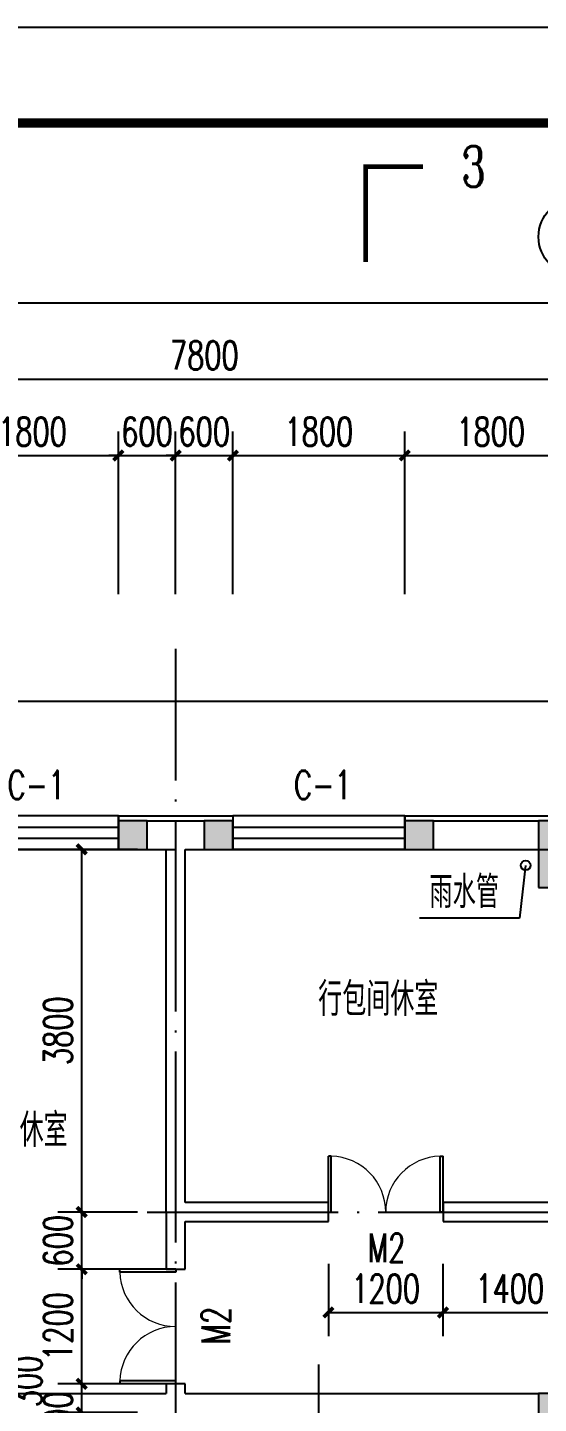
# Model space of a CAD drawing. Extents: x 63793 to 231107, y 20849 to 337643.
# Drawn here: x 182848 to 188199, y 235825 to 250242 of the extents above; entities that cross this region are included whole.
import ezdxf
from ezdxf.enums import TextEntityAlignment as Align

# ---------------------------------------------------------------- set-up
doc = ezdxf.new("R2010")
doc.units = 0
doc.header["$LTSCALE"] = 1000
doc.header["$MEASUREMENT"] = 0
doc.linetypes.add('DASH', pattern=[0.35, 0.25, -0.1])
doc.linetypes.add('DOTE', pattern=[2.42, 2, -0.2, 0.02, -0.2])
for name, color, linetype in [('AXIS', 3, 'Continuous'), ('AXIS_TEXT', 7, 'Continuous'), ('COLUMN', 2, 'Continuous'), ('DIM_LEAD', 3, 'Continuous'), ('DIM_SYMB', 3, 'Continuous'), ('DOTE', 1, 'DOTE'), ('PUB_DIM', 3, 'Continuous'), ('PUB_HATCH', 8, 'Continuous'), ('PUB_TEXT', 7, 'Continuous'), ('PUB_TITLE', 4, 'Continuous'), ('SURFACE', 6, 'Continuous'), ('WALL', 2, 'Continuous'), ('WINDOW', 4, 'Continuous'), ('WINDOW_TEXT', 7, 'Continuous'), ('新块$0$2D_ROOF', 144, 'Continuous')]:
    doc.layers.add(name, color=color, linetype=linetype)
doc.styles.add('_TCH_AXIS', font='COMPLEX', dxfattribs={"bigfont": 'GBCBIG'})
doc.styles.add('_TCH_DIM', font='SIMPLEX', dxfattribs={"bigfont": 'GBCBIG'})
doc.styles.add('_TCH_DIM_T3', font='SIMPLEX', dxfattribs={"width": 0.705882, "bigfont": 'GBCBIG'})
doc.styles.add('_TCH_LABEL', font='COMPLEX', dxfattribs={"bigfont": 'GBCBIG'})
doc.styles.add('_TCH_WINDOW', font='SIMPLEX', dxfattribs={"height": 3.5, "bigfont": 'GBCBIG'})
doc.styles.add('COMPLEX', font='COMPLEX')
doc.styles.get("Standard").update_dxf_attribs({"font": 'gbenor.shx', "bigfont": 'gbcbig.shx'})
doc.dimstyles.new('_TCH_ARCH&&100', dxfattribs={"dimtxt": 297.5, "dimasz": 100, "dimexe": 250, "dimexo": 300, "dimgap": 100, "dimtad": 1, "dimdec": 0, "dimzin": 0, "dimdsep": 46, "dimtxsty": '_TCH_DIM_T3', "dimblk": 'ARCHTICK', "dimcen": 0.09, "dimclrt": 7, "dimazin": 2, "dimtfac": 1, "dimtdec": 0, "dimtix": 1, "dimtmove": 2, "dimatfit": 3, "dimfxl": 0, "dimtolj": 1, "dimtzin": 0, "dimarcsym": 0})

# ---------------------------------------------------------------- blocks, each defined once
blk = doc.blocks.new('_ArchTick')
at = {"color": 0, "linetype": 'ByBlock', "const_width": 0.4}
blk.add_lwpolyline([(-0.5, -0.5), (0.5, 0.5)], dxfattribs=at)
blk = doc.blocks.new('*D1253')
at = {"layer": 'Defpoints', "color": 0, "transparency": 16777216}
for p in [(183415, 241631), (184299, 241631), (184299, 237831)]:
    blk.add_point(p, dxfattribs=at)
at = {"layer": 'PUB_DIM', "color": 0, "lineweight": -2, "transparency": 16777216}
for p, q in [((183999, 241631), (183165, 241631)), ((183415, 237831), (183415, 241631)), ((183999, 237831), (183165, 237831))]:
    blk.add_line(p, q, dxfattribs=at)
at = {"layer": 'PUB_DIM', "color": 0, "lineweight": -2, "transparency": 16777216, "xscale": 100, "yscale": 100, "zscale": 100}
for p, rotation in [((183415, 241631), 90), ((183415, 237831), 270)]:
    blk.add_blockref('_ArchTick', p, dxfattribs=dict(at, rotation=rotation))
at = {"layer": 'PUB_DIM', "color": 7, "transparency": 16777216, "insert": (183166, 239731), "char_height": 297.5, "attachment_point": 5, "rotation": 90, "style": '_TCH_DIM_T3'}
blk.add_mtext('\\A1;3800', dxfattribs=at)
blk = doc.blocks.new('*D1254')
at = {"layer": 'Defpoints', "color": 0, "transparency": 16777216}
for p in [(183415, 237831), (184299, 237831), (184299, 237231)]:
    blk.add_point(p, dxfattribs=at)
at = {"layer": 'PUB_DIM', "color": 0, "lineweight": -2, "transparency": 16777216}
for p, q in [((183415, 237831), (183415, 237931)), ((183999, 237831), (183165, 237831)), ((183415, 237231), (183415, 237831)), ((183999, 237231), (183165, 237231)), ((183415, 237231), (183415, 237131))]:
    blk.add_line(p, q, dxfattribs=at)
at = {"layer": 'PUB_DIM', "color": 0, "lineweight": -2, "transparency": 16777216, "xscale": 100, "yscale": 100, "zscale": 100}
for p, rotation in [((183415, 237831), 270), ((183415, 237231), 90)]:
    blk.add_blockref('_ArchTick', p, dxfattribs=dict(at, rotation=rotation))
at = {"layer": 'PUB_DIM', "color": 7, "transparency": 16777216, "insert": (183166, 237531), "char_height": 297.5, "attachment_point": 5, "rotation": 90, "style": '_TCH_DIM_T3'}
blk.add_mtext('\\A1;600', dxfattribs=at)
blk = doc.blocks.new('*D1255')
at = {"layer": 'Defpoints', "color": 0, "transparency": 16777216}
for p in [(183415, 237231), (184299, 237231), (184299, 236031)]:
    blk.add_point(p, dxfattribs=at)
at = {"layer": 'PUB_DIM', "color": 0, "lineweight": -2, "transparency": 16777216}
for p, q in [((183999, 237231), (183165, 237231)), ((183415, 236031), (183415, 237231)), ((183999, 236031), (183165, 236031))]:
    blk.add_line(p, q, dxfattribs=at)
at = {"layer": 'PUB_DIM', "color": 0, "lineweight": -2, "transparency": 16777216, "xscale": 100, "yscale": 100, "zscale": 100}
for p, rotation in [((183415, 237231), 90), ((183415, 236031), 270)]:
    blk.add_blockref('_ArchTick', p, dxfattribs=dict(at, rotation=rotation))
at = {"layer": 'PUB_DIM', "color": 7, "transparency": 16777216, "insert": (183166, 236631), "char_height": 297.5, "attachment_point": 5, "rotation": 90, "style": '_TCH_DIM_T3'}
blk.add_mtext('\\A1;1200', dxfattribs=at)
blk = doc.blocks.new('*D1256')
at = {"layer": 'Defpoints', "color": 0, "transparency": 16777216}
for p in [(183415, 236031), (184299, 236031), (184299, 235731)]:
    blk.add_point(p, dxfattribs=at)
at = {"layer": 'PUB_DIM', "color": 0, "lineweight": -2, "transparency": 16777216}
for p, q in [((183999, 236031), (183165, 236031)), ((183415, 235731), (183415, 236031)), ((183999, 235731), (183165, 235731))]:
    blk.add_line(p, q, dxfattribs=at)
at = {"layer": 'PUB_DIM', "color": 0, "lineweight": -2, "transparency": 16777216, "xscale": 100, "yscale": 100, "zscale": 100}
for p, rotation in [((183415, 236031), 90), ((183415, 235731), 270)]:
    blk.add_blockref('_ArchTick', p, dxfattribs=dict(at, rotation=rotation))
at = {"layer": 'PUB_DIM', "color": 7, "transparency": 16777216, "insert": (182847, 236056), "char_height": 297.5, "attachment_point": 5, "rotation": 90, "style": '_TCH_DIM_T3'}
blk.add_mtext('\\A1;300', dxfattribs=at)
blk = doc.blocks.new('*D1257')
at = {"layer": 'Defpoints', "color": 0, "transparency": 16777216}
for p in [(183415, 235731), (184299, 235731), (184299, 235631)]:
    blk.add_point(p, dxfattribs=at)
at = {"layer": 'PUB_DIM', "color": 0, "lineweight": -2, "transparency": 16777216}
for p, q in [((183999, 235731), (183165, 235731)), ((183415, 235731), (183415, 235831)), ((183415, 235631), (183415, 235731)), ((183999, 235631), (183165, 235631)), ((183415, 235631), (183415, 235531))]:
    blk.add_line(p, q, dxfattribs=at)
at = {"layer": 'PUB_DIM', "color": 0, "lineweight": -2, "transparency": 16777216, "xscale": 100, "yscale": 100, "zscale": 100}
for p, rotation in [((183415, 235731), 270), ((183415, 235631), 90)]:
    blk.add_blockref('_ArchTick', p, dxfattribs=dict(at, rotation=rotation))
at = {"layer": 'PUB_DIM', "color": 7, "transparency": 16777216, "insert": (183166, 235681), "char_height": 297.5, "attachment_point": 5, "rotation": 90, "style": '_TCH_DIM_T3'}
blk.add_mtext('\\A1;100', dxfattribs=at)
blk = doc.blocks.new('*D1261')
at = {"layer": 'Defpoints', "color": 0, "transparency": 16777216}
for p in [(185999, 237587), (187199, 237587), (187199, 236779)]:
    blk.add_point(p, dxfattribs=at)
at = {"layer": 'PUB_DIM', "color": 0, "lineweight": -2, "transparency": 16777216}
for p, q in [((185999, 237287), (185999, 236529)), ((187199, 237287), (187199, 236529)), ((185999, 236779), (187199, 236779))]:
    blk.add_line(p, q, dxfattribs=at)
at = {"layer": 'PUB_DIM', "color": 0, "lineweight": -2, "transparency": 16777216, "xscale": 100, "yscale": 100, "zscale": 100, "rotation": 180}
blk.add_blockref('_ArchTick', (185999, 236779), dxfattribs=at)
at = {"layer": 'PUB_DIM', "color": 0, "lineweight": -2, "transparency": 16777216, "xscale": 100, "yscale": 100, "zscale": 100}
blk.add_blockref('_ArchTick', (187199, 236779), dxfattribs=at)
at = {"layer": 'PUB_DIM', "color": 7, "transparency": 16777216, "insert": (186599, 237028), "char_height": 297.5, "attachment_point": 5, "style": '_TCH_DIM_T3'}
blk.add_mtext('\\A1;1200', dxfattribs=at)
blk = doc.blocks.new('*D1262')
at = {"layer": 'Defpoints', "color": 0, "transparency": 16777216}
for p in [(187199, 237587), (188599, 237587), (188599, 236779)]:
    blk.add_point(p, dxfattribs=at)
at = {"layer": 'PUB_DIM', "color": 0, "lineweight": -2, "transparency": 16777216}
for p, q in [((187199, 237287), (187199, 236529)), ((188599, 237287), (188599, 236529)), ((187199, 236779), (188599, 236779))]:
    blk.add_line(p, q, dxfattribs=at)
at = {"layer": 'PUB_DIM', "color": 0, "lineweight": -2, "transparency": 16777216, "xscale": 100, "yscale": 100, "zscale": 100, "rotation": 180}
blk.add_blockref('_ArchTick', (187199, 236779), dxfattribs=at)
at = {"layer": 'PUB_DIM', "color": 0, "lineweight": -2, "transparency": 16777216, "xscale": 100, "yscale": 100, "zscale": 100}
blk.add_blockref('_ArchTick', (188599, 236779), dxfattribs=at)
at = {"layer": 'PUB_DIM', "color": 7, "transparency": 16777216, "insert": (187899, 237028), "char_height": 297.5, "attachment_point": 5, "style": '_TCH_DIM_T3'}
blk.add_mtext('\\A1;1400', dxfattribs=at)
blk = doc.blocks.new('*D1308')
at = {"layer": 'Defpoints', "color": 0, "transparency": 16777216}
for p in [(188599, 245758), (186799, 244004), (188599, 244004)]:
    blk.add_point(p, dxfattribs=at)
at = {"layer": 'PUB_DIM', "color": 0, "lineweight": -2, "transparency": 16777216}
for p, q in [((186799, 244304), (186799, 246008)), ((188599, 244304), (188599, 246008)), ((186799, 245758), (188599, 245758))]:
    blk.add_line(p, q, dxfattribs=at)
at = {"layer": 'PUB_DIM', "color": 0, "lineweight": -2, "transparency": 16777216, "xscale": 100, "yscale": 100, "zscale": 100, "rotation": 180}
blk.add_blockref('_ArchTick', (186799, 245758), dxfattribs=at)
at = {"layer": 'PUB_DIM', "color": 0, "lineweight": -2, "transparency": 16777216, "xscale": 100, "yscale": 100, "zscale": 100}
blk.add_blockref('_ArchTick', (188599, 245758), dxfattribs=at)
at = {"layer": 'PUB_DIM', "color": 7, "transparency": 16777216, "insert": (187699, 246007), "char_height": 297.5, "attachment_point": 5, "style": '_TCH_DIM_T3'}
blk.add_mtext('\\A1;1800', dxfattribs=at)
blk = doc.blocks.new('*D1309')
at = {"layer": 'Defpoints', "color": 0, "transparency": 16777216}
for p in [(186799, 245758), (184999, 244004), (186799, 244004)]:
    blk.add_point(p, dxfattribs=at)
at = {"layer": 'PUB_DIM', "color": 0, "lineweight": -2, "transparency": 16777216}
for p, q in [((184999, 244304), (184999, 246008)), ((186799, 244304), (186799, 246008)), ((184999, 245758), (186799, 245758))]:
    blk.add_line(p, q, dxfattribs=at)
at = {"layer": 'PUB_DIM', "color": 0, "lineweight": -2, "transparency": 16777216, "xscale": 100, "yscale": 100, "zscale": 100, "rotation": 180}
blk.add_blockref('_ArchTick', (184999, 245758), dxfattribs=at)
at = {"layer": 'PUB_DIM', "color": 0, "lineweight": -2, "transparency": 16777216, "xscale": 100, "yscale": 100, "zscale": 100}
blk.add_blockref('_ArchTick', (186799, 245758), dxfattribs=at)
at = {"layer": 'PUB_DIM', "color": 7, "transparency": 16777216, "insert": (185899, 246007), "char_height": 297.5, "attachment_point": 5, "style": '_TCH_DIM_T3'}
blk.add_mtext('\\A1;1800', dxfattribs=at)
blk = doc.blocks.new('*D1310')
at = {"layer": 'Defpoints', "color": 0, "transparency": 16777216}
for p in [(184999, 245758), (184399, 244004), (184999, 244004)]:
    blk.add_point(p, dxfattribs=at)
at = {"layer": 'PUB_DIM', "color": 0, "lineweight": -2, "transparency": 16777216}
for p, q in [((184399, 244304), (184399, 246008)), ((184999, 244304), (184999, 246008)), ((184399, 245758), (184299, 245758)), ((184399, 245758), (184999, 245758)), ((184999, 245758), (185099, 245758))]:
    blk.add_line(p, q, dxfattribs=at)
at = {"layer": 'PUB_DIM', "color": 0, "lineweight": -2, "transparency": 16777216, "xscale": 100, "yscale": 100, "zscale": 100}
blk.add_blockref('_ArchTick', (184399, 245758), dxfattribs=at)
at = {"layer": 'PUB_DIM', "color": 0, "lineweight": -2, "transparency": 16777216, "xscale": 100, "yscale": 100, "zscale": 100, "rotation": 180}
blk.add_blockref('_ArchTick', (184999, 245758), dxfattribs=at)
at = {"layer": 'PUB_DIM', "color": 7, "transparency": 16777216, "insert": (184699, 246007), "char_height": 297.5, "attachment_point": 5, "style": '_TCH_DIM_T3'}
blk.add_mtext('\\A1;600', dxfattribs=at)
blk = doc.blocks.new('*D1311')
at = {"layer": 'Defpoints', "color": 0, "transparency": 16777216}
for p in [(184399, 245758), (183799, 244004), (184399, 244004)]:
    blk.add_point(p, dxfattribs=at)
at = {"layer": 'PUB_DIM', "color": 0, "lineweight": -2, "transparency": 16777216}
for p, q in [((183799, 244304), (183799, 246008)), ((184399, 244304), (184399, 246008)), ((183799, 245758), (183699, 245758)), ((183799, 245758), (184399, 245758)), ((184399, 245758), (184499, 245758))]:
    blk.add_line(p, q, dxfattribs=at)
at = {"layer": 'PUB_DIM', "color": 0, "lineweight": -2, "transparency": 16777216, "xscale": 100, "yscale": 100, "zscale": 100}
blk.add_blockref('_ArchTick', (183799, 245758), dxfattribs=at)
at = {"layer": 'PUB_DIM', "color": 0, "lineweight": -2, "transparency": 16777216, "xscale": 100, "yscale": 100, "zscale": 100, "rotation": 180}
blk.add_blockref('_ArchTick', (184399, 245758), dxfattribs=at)
at = {"layer": 'PUB_DIM', "color": 7, "transparency": 16777216, "insert": (184099, 246007), "char_height": 297.5, "attachment_point": 5, "style": '_TCH_DIM_T3'}
blk.add_mtext('\\A1;600', dxfattribs=at)
blk = doc.blocks.new('*D1312')
at = {"layer": 'Defpoints', "color": 0, "transparency": 16777216}
for p in [(183799, 245758), (181999, 244004), (183799, 244004)]:
    blk.add_point(p, dxfattribs=at)
at = {"layer": 'PUB_DIM', "color": 0, "lineweight": -2, "transparency": 16777216}
for p, q in [((181999, 244304), (181999, 246008)), ((183799, 244304), (183799, 246008)), ((181999, 245758), (183799, 245758))]:
    blk.add_line(p, q, dxfattribs=at)
at = {"layer": 'PUB_DIM', "color": 0, "lineweight": -2, "transparency": 16777216, "xscale": 100, "yscale": 100, "zscale": 100, "rotation": 180}
blk.add_blockref('_ArchTick', (181999, 245758), dxfattribs=at)
at = {"layer": 'PUB_DIM', "color": 0, "lineweight": -2, "transparency": 16777216, "xscale": 100, "yscale": 100, "zscale": 100}
blk.add_blockref('_ArchTick', (183799, 245758), dxfattribs=at)
at = {"layer": 'PUB_DIM', "color": 7, "transparency": 16777216, "insert": (182899, 246007), "char_height": 297.5, "attachment_point": 5, "style": '_TCH_DIM_T3'}
blk.add_mtext('\\A1;1800', dxfattribs=at)
blk = doc.blocks.new('*D1403')
at = {"layer": 'AXIS', "color": 0, "lineweight": -2, "transparency": 16777216}
for p, q in [((180799, 244492), (180799, 246808)), ((188599, 244492), (188599, 246808)), ((180799, 246558), (188599, 246558))]:
    blk.add_line(p, q, dxfattribs=at)
at = {"layer": 'Defpoints', "color": 0, "transparency": 16777216}
for p in [(188599, 246558), (180799, 244192), (188599, 244192)]:
    blk.add_point(p, dxfattribs=at)
at = {"layer": 'AXIS', "color": 0, "lineweight": -2, "transparency": 16777216, "xscale": 100, "yscale": 100, "zscale": 100, "rotation": 180}
blk.add_blockref('_ArchTick', (180799, 246558), dxfattribs=at)
at = {"layer": 'AXIS', "color": 0, "lineweight": -2, "transparency": 16777216, "xscale": 100, "yscale": 100, "zscale": 100}
blk.add_blockref('_ArchTick', (188599, 246558), dxfattribs=at)
at = {"layer": 'AXIS', "color": 7, "transparency": 16777216, "insert": (184699, 246807), "char_height": 297.5, "attachment_point": 5, "style": '_TCH_DIM_T3'}
blk.add_mtext('\\A1;7800', dxfattribs=at)
blk = doc.blocks.new('*D1407')
at = {"layer": 'AXIS', "color": 0, "lineweight": -2, "transparency": 16777216}
for p, q in [((142649, 245792), (142649, 247608)), ((204549, 245792), (204549, 247608)), ((142649, 247358), (204549, 247358))]:
    blk.add_line(p, q, dxfattribs=at)
at = {"layer": 'Defpoints', "color": 0, "transparency": 16777216}
for p in [(204549, 247358), (142649, 245492), (204549, 245492)]:
    blk.add_point(p, dxfattribs=at)
at = {"layer": 'AXIS', "color": 0, "lineweight": -2, "transparency": 16777216, "xscale": 100, "yscale": 100, "zscale": 100, "rotation": 180}
blk.add_blockref('_ArchTick', (142649, 247358), dxfattribs=at)
at = {"layer": 'AXIS', "color": 0, "lineweight": -2, "transparency": 16777216, "xscale": 100, "yscale": 100, "zscale": 100}
blk.add_blockref('_ArchTick', (204549, 247358), dxfattribs=at)
at = {"layer": 'AXIS', "color": 7, "transparency": 16777216, "insert": (172857, 247633), "char_height": 297.5, "attachment_point": 5, "style": '_TCH_DIM_T3'}
blk.add_mtext('\\A1;61900', dxfattribs=at)
blk = doc.blocks.new('_FZH')
blk.add_lwpolyline([(-0.5, -0.5), (0.5, -0.5), (0.5, 0.5), (-0.5, 0.5)], close=True)
at = {"layer": 'PUB_HATCH'}
blk.add_solid([(-0.5, -0.5), (0.5, -0.5), (-0.5, 0.5), (0.5, 0.5)], dxfattribs=at)
blk = doc.blocks.new('$WINLIB2D$00000001')
for p, q in [((-0.5, 0.5), (0.5, 0.5)), ((-0.5, 0.5), (-0.5, -0.5)), ((0.5, -0.5), (0.5, 0.5)), ((0.5, 0.1667), (-0.5, 0.1667)), ((0.5, -0.1667), (-0.5, -0.1667)), ((-0.5, -0.5), (0.5, -0.5))]:
    blk.add_line(p, q)
blk = doc.blocks.new('$DorLib2D$00000002')
for p, q in [((-0.5, 0), (-0.5, 0.4875)), ((-0.475, 0.4875), (-0.5, 0.4875)), ((-0.475, 0), (-0.475, 0.4875)), ((0.475, 0), (0.475, 0.4875)), ((0.475, 0.4875), (0.5, 0.4875)), ((0.5, 0), (0.5, 0.4875)), ((-0.5, 0), (-0.475, 0)), ((0.5, 0), (0.475, 0))]:
    blk.add_line(p, q)
at = {"lineweight": 13}
for centre, start, end in [((-0.4875, 0), 0, 88.53072), ((0.4875, 0), 91.46928, 180)]:
    blk.add_arc(centre, 0.4875, start, end, dxfattribs=at)
blk = doc.blocks.new('_AXISO')
blk.add_circle((0, 0), 0.5)
at = {"layer": 'AXIS_TEXT', "style": 'COMPLEX', "width": 1.041667}
blk.add_attdef('A', text='', height=0.56, dxfattribs=at).set_placement((-0.25, -0.28), (0.25, -0.28), align=Align.FIT)

msp = doc.modelspace()

# ---------------------------------------------------------------- linework, layer by layer
msp.add_lwpolyline([(189499.3, 243181.1), (182599.3, 243181), (182599.3, 243781.2), (177799.3, 243781.1)])
at = {"layer": 'DIM_LEAD'}
for p, q in [((188064.9, 241463.2), (188000.7, 240910.5)), ((188000.7, 240910.5), (186952.3, 240910.5))]:
    msp.add_line(p, q, dxfattribs=at)
at = {"layer": 'DIM_SYMB', "const_width": 50}
msp.add_lwpolyline([(186990.1, 248785.3), (186390.1, 248785.3), (186390.1, 247785.3)], dxfattribs=at)
at = {"layer": 'DOTE'}
for p, q in [((184399.3, 235093.5), (184399.3, 243733)), ((138837, 241631.2), (206199.3, 241631.2)), ((184100.1, 237831.2), (189524.2, 237831.2)), ((185899.3, 229867.9), (185899.3, 236233.8))]:
    msp.add_line(p, q, dxfattribs=at)
at = {"layer": 'PUB_TITLE'}
msp.add_lwpolyline([(127007, 208242.4), (231107, 208242.4), (231107, 250242.4), (127007, 250242.4)], close=True, dxfattribs=at)
at = {"layer": 'PUB_TITLE', "const_width": 100}
msp.add_lwpolyline([(129507, 209242.4), (230107, 209242.4), (230107, 249242.4), (129507, 249242.4)], close=True, dxfattribs=at)
at = {"layer": 'SURFACE'}
for p, q in [((183799.3, 241981.2), (183799.3, 241931.2)), ((183799.3, 241981.2), (183949.3, 241981.2)), ((183949.3, 241981.2), (184399.3, 241981.2)), ((184399.3, 241981.2), (184849.3, 241981.2)), ((184849.3, 241981.2), (184999.3, 241981.2)), ((184999.3, 241981.2), (184999.3, 241931.2)), ((186799.3, 241981.2), (186799.3, 241931.2)), ((186799.3, 241981.2), (186949.3, 241981.2)), ((186949.3, 241981.2), (188599.3, 241981.2))]:
    msp.add_line(p, q, dxfattribs=at)
at = {"layer": 'WALL'}
for p, q in [((184099.3, 241931.2), (184399.3, 241931.2)), ((184399.3, 241931.2), (184699.3, 241931.2)), ((187099.3, 241931.2), (188199.3, 241931.2)), ((184099.3, 241631.2), (184299.3, 241631.2)), ((184299.3, 237831.2), (184299.3, 241631.2)), ((184499.3, 237931.2), (184499.3, 241631.2)), ((184499.3, 241631.2), (184699.3, 241631.2)), ((187099.3, 241631.2), (188199.3, 241631.2)), ((185999.3, 237931.2), (184499.3, 237931.2)), ((185999.3, 237731.2), (185999.3, 237931.2)), ((188699.3, 237931.2), (187199.3, 237931.2)), ((187199.3, 237931.2), (187199.3, 237731.2)), ((184299.3, 237831.2), (184299.3, 237231.2)), ((184499.3, 237231.2), (184499.3, 237731.2)), ((184499.3, 237731.2), (185999.3, 237731.2)), ((187199.3, 237731.2), (188899.3, 237731.2)), ((184299.3, 237231.2), (184499.3, 237231.2)), ((184499.3, 236031.2), (184299.3, 236031.2)), ((184299.3, 236031.2), (184299.3, 235931.2)), ((184499.3, 235931.2), (184499.3, 236031.2)), ((181599.3, 235931.2), (184299.3, 235931.2)), ((184499.3, 235931.2), (185899.3, 235931.2)), ((185899.3, 235931.2), (188199.3, 235931.2))]:
    msp.add_line(p, q, dxfattribs=at)
at = {"layer": '新块$0$2D_ROOF', "color": 3}
msp.add_circle((188064.9, 241463.2), 50, dxfattribs=at)

# ---------------------------------------------------------------- block references
at = {"layer": 'AXIS'}
ref = msp.add_blockref('_AXISO', (188599.3, 248049.7), dxfattribs=dict(at, xscale=800, yscale=800, zscale=800))
ref.add_attrib('A', '6', dxfattribs={"layer": 'AXIS_TEXT', "height": 532.5, "style": '_TCH_AXIS'}).set_placement((188421.8, 247783.5), (188776.8, 247783.5), align=Align.FIT)
at = {"layer": 'COLUMN', "xscale": 300, "yscale": 300, "zscale": 300, "rotation": 90}
for p in [(183949.3, 241781.2), (186949.3, 241781.2)]:
    msp.add_blockref('_FZH', p, dxfattribs=at)
at = {"layer": 'COLUMN'}
for p, xscale, yscale, zscale in [((184849.3, 241781.2), 300, 300, 300), ((188549.3, 241581.2), 700, 700, 700), ((188549.3, 235581.2), 699.9999999997672, 699.9999999997672, 699.9999999997672)]:
    msp.add_blockref('_FZH', p, dxfattribs=dict(at, xscale=xscale, yscale=yscale, zscale=zscale))
at = {"layer": 'WINDOW'}
ref = msp.add_blockref('$WINLIB2D$00000001', (182899.3, 241806.2), dxfattribs=dict(at, xscale=-1800, yscale=-350, zscale=-1800))
ref.add_attrib('A', 'C-1', (182639.3, 242157.4), dxfattribs={"layer": 'WINDOW_TEXT', "height": 297.5, "style": '_TCH_WINDOW', "width": 0.705882})
ref = msp.add_blockref('$WINLIB2D$00000001', (185899.3, 241806.2), dxfattribs=dict(at, xscale=-1800, yscale=-350, zscale=-1800))
ref.add_attrib('A', 'C-1', (185639.3, 242157.4), dxfattribs={"layer": 'WINDOW_TEXT', "height": 297.5, "style": '_TCH_WINDOW', "width": 0.705882})
ref = msp.add_blockref('$DorLib2D$00000002', (186599.3, 237831.2), dxfattribs=dict(at, xscale=-1200, yscale=-1200, zscale=-1200, rotation=180))
ref.add_attrib('A', 'M2', (186409.3, 237307.4), dxfattribs={"layer": 'WINDOW_TEXT', "height": 297.5, "style": '_TCH_WINDOW', "width": 0.705882})
ref = msp.add_blockref('$DorLib2D$00000002', (184399.3, 236631.2), dxfattribs=dict(at, xscale=1200, yscale=1200, zscale=1200, rotation=89.99999999999918))
ref.add_attrib('A', 'M2', (184968.4, 236441.2), dxfattribs={"layer": 'WINDOW_TEXT', "height": 297.5, "rotation": 90, "style": '_TCH_WINDOW', "width": 0.705882})

# ---------------------------------------------------------------- texts
at = {"linetype": 'DASH', "insert": (185891.8, 240236.6), "char_height": 350, "width": 1235.139, "attachment_point": 1}
msp.add_mtext('行包间休室', dxfattribs=at)
at = {"insert": (181756.8, 238863.6), "char_height": 350, "width": 3190, "attachment_point": 1}
msp.add_mtext('调车员间休室', dxfattribs=at)
at = {"layer": 'PUB_TEXT', "style": '_TCH_LABEL', "width": 0.705882}
msp.add_text('3', height=425, dxfattribs=at).set_placement((187390.1, 248572.8))
at = {"layer": 'PUB_TEXT', "style": '_TCH_DIM'}
msp.add_text('雨水管', height=337.59, dxfattribs=at).set_placement((187057.3, 241015.5))

# ---------------------------------------------------------------- dimensions: what is measured, and where the dimension line sits
at = {"layer": 'AXIS'}
dim = msp.add_linear_dim(base=(204549.3, 247358.4), p1=(142649.3, 245491.8), p2=(204549.3, 245491.8), angle=0, text='61900', dimstyle='_TCH_ARCH&&100', dxfattribs=at)
dim.commit()
dim.dimension.update_dxf_attribs({"geometry": '*D1407', "text_midpoint": (172856.9, 247633.4), "dimtype": 129})
dim = msp.add_aligned_dim(p1=(180799.3, 244191.8), p2=(188599.3, 244191.8), distance=2366.7, text='7800', dimstyle='_TCH_ARCH&&100', dxfattribs=at)
dim.commit()
dim.dimension.update_dxf_attribs({"geometry": '*D1403', "text_midpoint": (184699.3, 246807.2)})
at = {"layer": 'PUB_DIM'}
for p1, p2, distance, text, picture, middle in [((181999.3, 244003.9), (183799.3, 244003.9), 1754.5, '1800', '*D1312', (182899.3, 246007.2)), ((183799.3, 244003.9), (184399.3, 244003.9), 1754.5, '600', '*D1311', (184099.3, 246007.2)), ((184399.3, 244003.9), (184999.3, 244003.9), 1754.5, '600', '*D1310', (184699.3, 246007.2)), ((184999.3, 244003.9), (186799.3, 244003.9), 1754.5, '1800', '*D1309', (185899.3, 246007.2)), ((186799.3, 244003.9), (188599.3, 244003.9), 1754.5, '1800', '*D1308', (187699.3, 246007.2)), ((184299.3, 237831.2), (184299.3, 241631.2), 884.5, '3800', '*D1253', (183166, 239731.2)), ((184299.3, 237231.2), (184299.3, 237831.2), 884.5, '600', '*D1254', (183166, 237531.2)), ((185999.3, 237587.2), (187199.3, 237587.2), -808.1, '1200', '*D1261', (186599.3, 237027.9)), ((187199.3, 237587.2), (188599.3, 237587.2), -808.1, '1400', '*D1262', (187899.3, 237027.9)), ((184299.3, 236031.2), (184299.3, 237231.2), 884.5, '1200', '*D1255', (183166, 236631.2)), ((184299.3, 235631.2), (184299.3, 235731.2), 884.5, '100', '*D1257', (183166, 235681.2))]:
    dim = msp.add_aligned_dim(p1=p1, p2=p2, distance=distance, text=text, dimstyle='_TCH_ARCH&&100', dxfattribs=at)
    dim.commit()
    dim.dimension.update_dxf_attribs({"geometry": picture, "text_midpoint": middle})
dim = msp.add_linear_dim(base=(183414.7, 236031.2), p1=(184299.3, 235731.2), p2=(184299.3, 236031.2), angle=90, text='300', dimstyle='_TCH_ARCH&&100', dxfattribs=at)
dim.commit()
dim.dimension.update_dxf_attribs({"geometry": '*D1256', "text_midpoint": (182847.2, 236056.4), "dimtype": 129})

doc.saveas('drawing.dxf')
